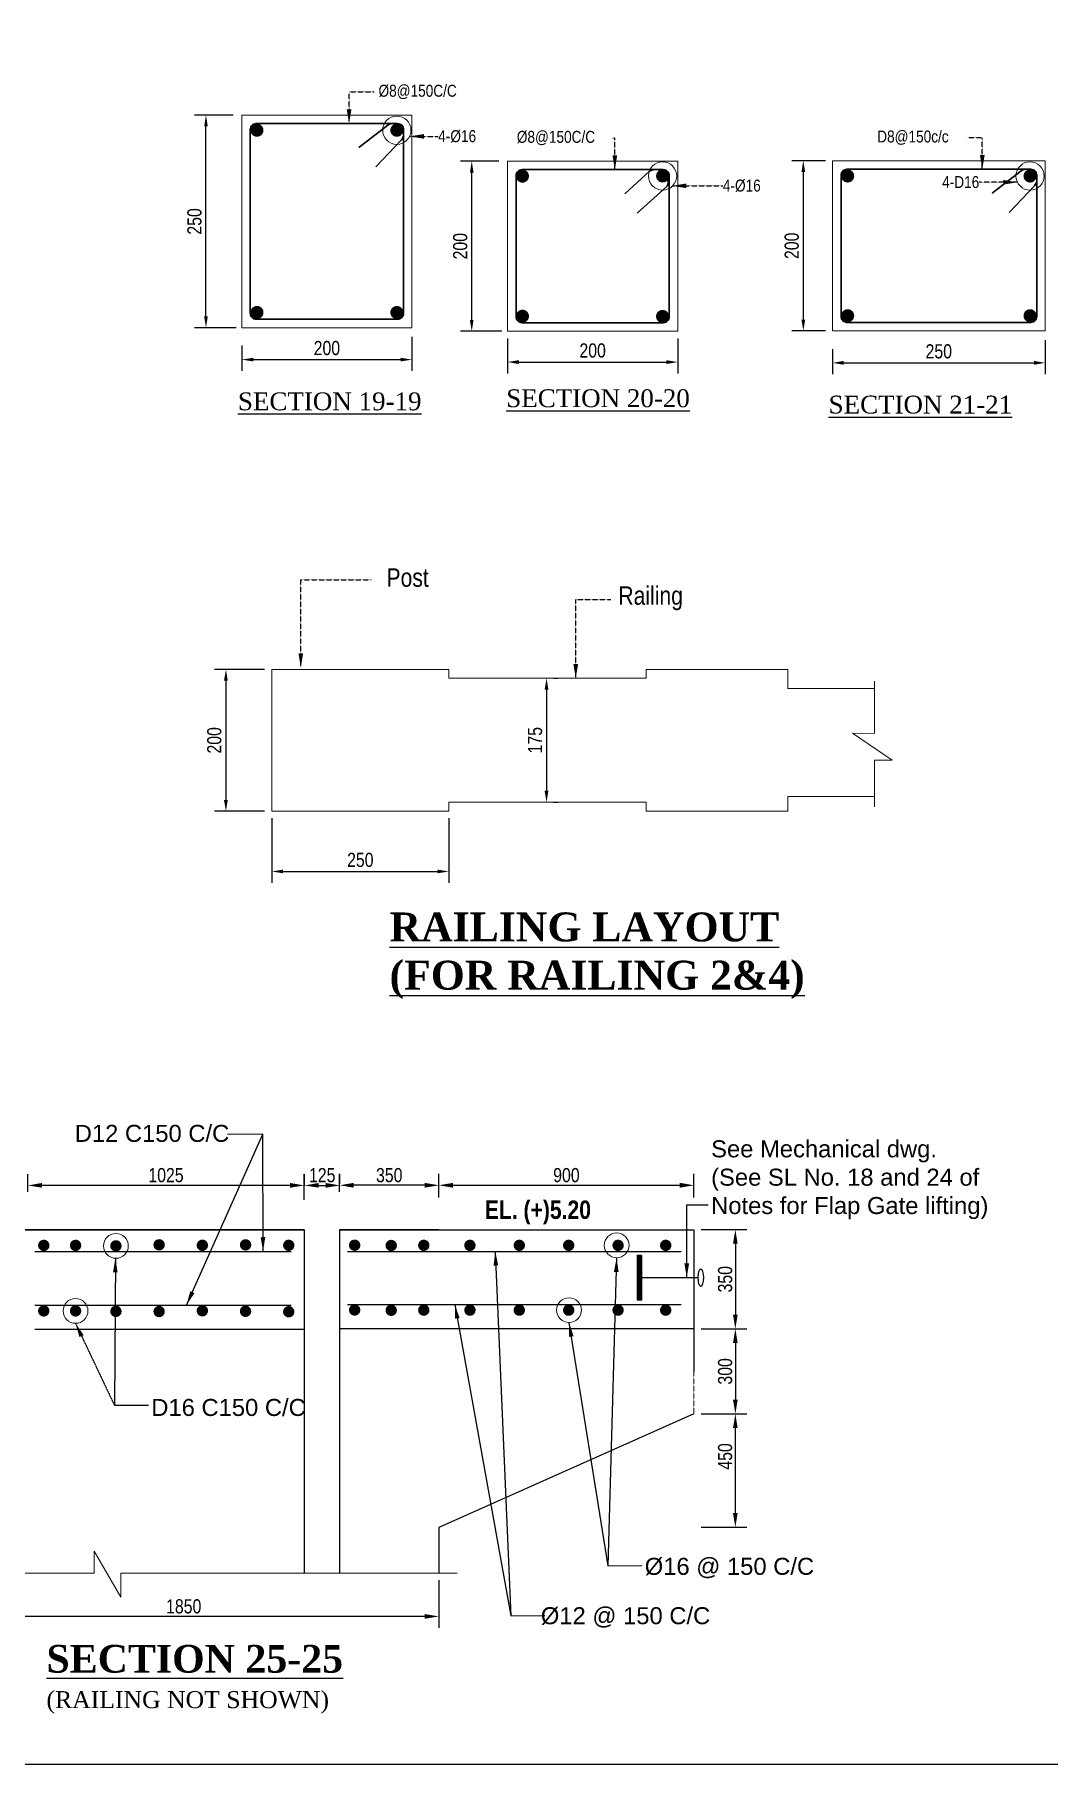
# Model space of a CAD drawing. Extents: x -119161 to 3778985, y -718511 to -30958.
# Drawn here: x 3574558 to 3581710, y -281221 to -269017 of the extents above; entities that cross this region are included whole.
import ezdxf

# ---------------------------------------------------------------- set-up
doc = ezdxf.new("R2010")
doc.units = 0
doc.header["$MEASUREMENT"] = 0
doc.linetypes.add('DASHED', pattern=[0.75, 0.5, -0.25])
doc.layers.get('DEFPOINTS').update_dxf_attribs({"linetype": 'CONTINUOUS'})
for name, color, linetype, lineweight in [('Dim', 7, 'CONTINUOUS', 9), ('line2', 3, 'CONTINUOUS', 30), ('ROD', 1, 'CONTINUOUS', 30)]:
    doc.layers.add(name, color=color, linetype=linetype, lineweight=lineweight)
for name, color, linetype in [('LINE', 7, 'CONTINUOUS'), ('REINF.', 1, 'CONTINUOUS'), ('TEXT', 10, 'CONTINUOUS')]:
    doc.layers.add(name, color=color, linetype=linetype)
doc.styles.add('ARIAL', font='ARIALN.TTF')
doc.styles.add('DIM', font='isocp3.shx')
doc.styles.add('SH-T2', font='arial.ttf', dxfattribs={"width": 0.8})
doc.styles.get("Standard").update_dxf_attribs({"font": 'times.ttf', "height": 250})
doc.styles.add('style1', font='times.ttf')
doc.styles.add('text', font='ARIALN.TTF', dxfattribs={"height": 1.6})
doc.dimstyles.new('dim_50', dxfattribs={"dimtxt": 100, "dimasz": 100, "dimexe": 50, "dimexo": 30, "dimgap": 30, "dimtad": 1, "dimdec": 0, "dimzin": 0, "dimdsep": 46, "dimtxsty": 'DIM', "dimcen": 0.09, "dimclrd": 5, "dimclre": 5, "dimclrt": 7, "dimadec": 0, "dimazin": 0, "dimtfac": 1, "dimtdec": 0, "dimtmove": 0, "dimatfit": 3, "dimfxl": 1, "dimtolj": 1, "dimtzin": 0, "dimarcsym": 1})
doc.dimstyles.get("Standard").update_dxf_attribs({"dimtxt": 75, "dimasz": 75, "dimexe": 60, "dimexo": 60, "dimgap": 100, "dimtad": 1, "dimdec": 0, "dimzin": 0, "dimdsep": 46, "dimtxsty": 'style1', "dimcen": 0.09, "dimclrd": 5, "dimclre": 5, "dimadec": 0, "dimazin": 0, "dimtfac": 1, "dimtdec": 0, "dimtofl": 0, "dimtmove": 0, "dimatfit": 3, "dimfxl": 1, "dimtolj": 1, "dimtzin": 0, "dimarcsym": 0})

# ---------------------------------------------------------------- blocks, each defined once
blk = doc.blocks.new('*D725')
at = {"layer": 'DEFPOINTS', "color": 0, "lineweight": -2}
for p in [(3579210, -277135), (3577410, -277271), (3579210, -277271)]:
    blk.add_point(p, dxfattribs=at)
at = {"layer": 'LINE', "color": 5, "lineweight": -2}
for p, q in [((3577410, -277221), (3577410, -277055)), ((3577510, -277135), (3579110, -277135)), ((3579210, -277221), (3579210, -277055))]:
    blk.add_line(p, q, dxfattribs=at)
for points in [[(3577510, -277118), (3577510, -277152), (3577410, -277135)], [(3579110, -277118), (3579110, -277152), (3579210, -277135)]]:
    blk.add_solid(points, dxfattribs=at)
at = {"layer": 'LINE', "color": 7, "insert": (3578310, -277064), "char_height": 100, "attachment_point": 5, "style": 'SH-T2'}
blk.add_mtext('\\A1;900', dxfattribs=at)
blk = doc.blocks.new('*D898')
at = {"layer": 'DEFPOINTS', "color": 0, "lineweight": -2}
for p in [(3579210, -277448), (3579210, -278148), (3579502, -278148)]:
    blk.add_point(p, dxfattribs=at)
at = {"layer": 'LINE', "color": 5, "lineweight": -2}
for p, q in [((3579260, -277448), (3579582, -277448)), ((3579502, -277548), (3579502, -278048)), ((3579260, -278148), (3579582, -278148))]:
    blk.add_line(p, q, dxfattribs=at)
for points in [[(3579485, -277548), (3579518, -277548), (3579502, -277448)], [(3579485, -278048), (3579518, -278048), (3579502, -278148)]]:
    blk.add_solid(points, dxfattribs=at)
at = {"layer": 'LINE', "color": 7, "insert": (3579430, -277798), "char_height": 100, "attachment_point": 5, "rotation": 90, "style": 'SH-T2'}
blk.add_mtext('\\A1;350', dxfattribs=at)
blk = doc.blocks.new('*D899')
at = {"layer": 'DEFPOINTS', "color": 0, "lineweight": -2}
for p in [(3579210, -278148), (3579210, -278748), (3579502, -278748)]:
    blk.add_point(p, dxfattribs=at)
at = {"layer": 'LINE', "color": 5, "lineweight": -2}
for p, q in [((3579260, -278148), (3579582, -278148)), ((3579502, -278248), (3579502, -278648)), ((3579260, -278748), (3579582, -278748))]:
    blk.add_line(p, q, dxfattribs=at)
for points in [[(3579485, -278248), (3579518, -278248), (3579502, -278148)], [(3579485, -278648), (3579518, -278648), (3579502, -278748)]]:
    blk.add_solid(points, dxfattribs=at)
at = {"layer": 'LINE', "color": 7, "insert": (3579430, -278448), "char_height": 100, "attachment_point": 5, "rotation": 90, "style": 'SH-T2'}
blk.add_mtext('\\A1;300', dxfattribs=at)
blk = doc.blocks.new('*D743')
at = {"layer": 'DEFPOINTS', "color": 0, "lineweight": -2}
for p in [(3576712, -277136), (3576462, -277189), (3576712, -277176)]:
    blk.add_point(p, dxfattribs=at)
at = {"layer": 'LINE', "color": 5, "lineweight": -2}
for p, q in [((3576462, -277139), (3576462, -277056)), ((3576562, -277136), (3576612, -277136)), ((3576712, -277126), (3576712, -277056))]:
    blk.add_line(p, q, dxfattribs=at)
for points in [[(3576562, -277119), (3576562, -277152), (3576462, -277136)], [(3576612, -277119), (3576612, -277152), (3576712, -277136)]]:
    blk.add_solid(points, dxfattribs=at)
at = {"layer": 'LINE', "color": 7, "insert": (3576587, -277064), "char_height": 100, "attachment_point": 5, "style": 'SH-T2'}
blk.add_mtext('\\A1;125', dxfattribs=at)
blk = doc.blocks.new('*D747')
at = {"layer": 'DEFPOINTS', "color": 0, "lineweight": -2}
for p in [(3575767, -269585), (3576009, -269585), (3576029, -271085)]:
    blk.add_point(p, dxfattribs=at)
at = {"layer": 'LINE', "color": 5, "lineweight": -2}
for p, q in [((3575959, -269585), (3575687, -269585)), ((3575767, -271005), (3575767, -269665)), ((3575979, -271085), (3575687, -271085))]:
    blk.add_line(p, q, dxfattribs=at)
for points in [[(3575754, -269665), (3575780, -269665), (3575767, -269585)], [(3575754, -271005), (3575780, -271005), (3575767, -271085)]]:
    blk.add_solid(points, dxfattribs=at)
at = {"layer": 'LINE', "color": 7, "insert": (3575686, -270335), "char_height": 100, "attachment_point": 5, "rotation": 90, "style": 'SH-T2'}
blk.add_mtext('\\A1;250', dxfattribs=at)
blk = doc.blocks.new('*D748')
at = {"layer": 'DEFPOINTS', "color": 0, "lineweight": -2}
for p in [(3576020, -271161), (3577220, -271100), (3577220, -271310)]:
    blk.add_point(p, dxfattribs=at)
at = {"layer": 'LINE', "color": 5, "lineweight": -2}
for p, q in [((3577220, -271150), (3577220, -271390)), ((3576020, -271211), (3576020, -271390)), ((3576100, -271310), (3577140, -271310))]:
    blk.add_line(p, q, dxfattribs=at)
for points in [[(3576100, -271297), (3576100, -271323), (3576020, -271310)], [(3577140, -271297), (3577140, -271323), (3577220, -271310)]]:
    blk.add_solid(points, dxfattribs=at)
at = {"layer": 'LINE', "color": 7, "insert": (3576620, -271229), "char_height": 100, "attachment_point": 5, "style": 'SH-T2'}
blk.add_mtext('\\A1;200', dxfattribs=at)
blk = doc.blocks.new('*D749')
at = {"layer": 'DEFPOINTS', "color": 0, "lineweight": -2}
for p in [(3577642, -269910), (3577884, -269910), (3577904, -271110)]:
    blk.add_point(p, dxfattribs=at)
at = {"layer": 'LINE', "color": 5, "lineweight": -2}
for p, q in [((3577834, -269910), (3577562, -269910)), ((3577642, -271030), (3577642, -269990)), ((3577854, -271110), (3577562, -271110))]:
    blk.add_line(p, q, dxfattribs=at)
for points in [[(3577629, -269990), (3577655, -269990), (3577642, -269910)], [(3577629, -271030), (3577655, -271030), (3577642, -271110)]]:
    blk.add_solid(points, dxfattribs=at)
at = {"layer": 'LINE', "color": 7, "insert": (3577561, -270510), "char_height": 100, "attachment_point": 5, "rotation": 90, "style": 'SH-T2'}
blk.add_mtext('\\A1;200', dxfattribs=at)
blk = doc.blocks.new('*D750')
at = {"layer": 'DEFPOINTS', "color": 0, "lineweight": -2}
for p in [(3577895, -271110), (3579095, -271110), (3579095, -271327)]:
    blk.add_point(p, dxfattribs=at)
at = {"layer": 'LINE', "color": 5, "lineweight": -2}
for p, q in [((3577895, -271160), (3577895, -271407)), ((3579095, -271160), (3579095, -271407)), ((3577975, -271327), (3579015, -271327))]:
    blk.add_line(p, q, dxfattribs=at)
for points in [[(3577975, -271314), (3577975, -271341), (3577895, -271327)], [(3579015, -271314), (3579015, -271341), (3579095, -271327)]]:
    blk.add_solid(points, dxfattribs=at)
at = {"layer": 'LINE', "color": 7, "insert": (3578495, -271246), "char_height": 100, "attachment_point": 5, "style": 'SH-T2'}
blk.add_mtext('\\A1;200', dxfattribs=at)
blk = doc.blocks.new('*D784')
at = {"layer": 'DEFPOINTS', "color": 0, "linetype": 'Continuous', "lineweight": -2, "ltscale": 3}
for p in [(3578168, -273558), (3578168, -274432), (3578170, -274432)]:
    blk.add_point(p, dxfattribs=at)
at = {"layer": 'REINF.', "color": 5, "linetype": 'Continuous', "lineweight": -2, "ltscale": 3}
for p, q in [((3578218, -273558), (3578250, -273558)), ((3578170, -273638), (3578170, -274352)), ((3578218, -274432), (3578250, -274432))]:
    blk.add_line(p, q, dxfattribs=at)
for points in [[(3578156, -273638), (3578183, -273638), (3578170, -273558)], [(3578156, -274352), (3578183, -274352), (3578170, -274432)]]:
    blk.add_solid(points, dxfattribs=at)
at = {"layer": 'REINF.', "color": 7, "linetype": 'Continuous', "lineweight": 9, "ltscale": 3, "insert": (3578089, -273995), "char_height": 100, "attachment_point": 5, "rotation": 90, "style": 'SH-T2'}
blk.add_mtext('\\A1;175', dxfattribs=at)
blk = doc.blocks.new('*D785')
at = {"layer": 'DEFPOINTS', "color": 0, "lineweight": -2}
for p in [(3576231, -273496), (3575908, -274496), (3576231, -274496)]:
    blk.add_point(p, dxfattribs=at)
at = {"layer": 'LINE', "color": 5, "lineweight": -2}
for p, q in [((3576181, -273496), (3575828, -273496)), ((3575908, -273576), (3575908, -274416)), ((3576181, -274496), (3575828, -274496))]:
    blk.add_line(p, q, dxfattribs=at)
for points in [[(3575894, -273576), (3575921, -273576), (3575908, -273496)], [(3575894, -274416), (3575921, -274416), (3575908, -274496)]]:
    blk.add_solid(points, dxfattribs=at)
at = {"layer": 'LINE', "color": 7, "insert": (3575826, -273996), "char_height": 100, "attachment_point": 5, "rotation": 90, "style": 'SH-T2'}
blk.add_mtext('\\A1;200', dxfattribs=at)
blk = doc.blocks.new('*D786')
at = {"layer": 'DEFPOINTS', "color": 0, "lineweight": -2}
for p in [(3576231, -274496), (3577481, -274496), (3577481, -274921)]:
    blk.add_point(p, dxfattribs=at)
at = {"layer": 'LINE', "color": 5, "lineweight": -2}
for p, q in [((3576231, -274546), (3576231, -275001)), ((3577481, -274546), (3577481, -275001)), ((3576311, -274921), (3577401, -274921))]:
    blk.add_line(p, q, dxfattribs=at)
for points in [[(3576311, -274908), (3576311, -274934), (3576231, -274921)], [(3577401, -274908), (3577401, -274934), (3577481, -274921)]]:
    blk.add_solid(points, dxfattribs=at)
at = {"layer": 'LINE', "color": 7, "insert": (3576856, -274840), "char_height": 100, "attachment_point": 5, "style": 'SH-T2'}
blk.add_mtext('\\A1;250', dxfattribs=at)
blk = doc.blocks.new('*D787')
at = {"layer": 'DEFPOINTS', "color": 0, "lineweight": -2}
for p in [(3576710, -277135), (3576710, -277232), (3577410, -277242)]:
    blk.add_point(p, dxfattribs=at)
at = {"layer": 'LINE', "color": 5, "lineweight": -2}
for p, q in [((3576710, -277182), (3576710, -277055)), ((3577310, -277135), (3576810, -277135)), ((3577410, -277192), (3577410, -277055))]:
    blk.add_line(p, q, dxfattribs=at)
for points in [[(3576810, -277118), (3576810, -277152), (3576710, -277135)], [(3577310, -277118), (3577310, -277152), (3577410, -277135)]]:
    blk.add_solid(points, dxfattribs=at)
at = {"layer": 'LINE', "color": 7, "insert": (3577060, -277064), "char_height": 100, "attachment_point": 5, "style": 'SH-T2'}
blk.add_mtext('\\A1;350', dxfattribs=at)
blk = doc.blocks.new('*D788')
at = {"layer": 'DEFPOINTS', "color": 0, "lineweight": -2}
for p in [(3574510, -277136), (3574510, -277232), (3576460, -277288)]:
    blk.add_point(p, dxfattribs=at)
at = {"layer": 'LINE', "color": 5, "lineweight": -2}
for p, q in [((3574510, -277182), (3574510, -277056)), ((3576360, -277136), (3574610, -277136)), ((3576460, -277238), (3576460, -277056))]:
    blk.add_line(p, q, dxfattribs=at)
for points in [[(3574610, -277119), (3574610, -277152), (3574510, -277136)], [(3576360, -277119), (3576360, -277152), (3576460, -277136)]]:
    blk.add_solid(points, dxfattribs=at)
at = {"layer": 'LINE', "color": 7, "insert": (3575485, -277064), "char_height": 100, "attachment_point": 5, "style": 'SH-T2'}
blk.add_mtext('\\A1;1025', dxfattribs=at)
blk = doc.blocks.new('*D790')
at = {"layer": 'DEFPOINTS', "color": 0, "lineweight": -2}
for p in [(3573810, -279722), (3577410, -279871), (3573810, -280177)]:
    blk.add_point(p, dxfattribs=at)
at = {"layer": 'LINE', "color": 5, "lineweight": -2}
for p, q in [((3573810, -279772), (3573810, -280257)), ((3577410, -279921), (3577410, -280257)), ((3577310, -280177), (3573910, -280177))]:
    blk.add_line(p, q, dxfattribs=at)
for points in [[(3573910, -280160), (3573910, -280193), (3573810, -280177)], [(3577310, -280160), (3577310, -280193), (3577410, -280177)]]:
    blk.add_solid(points, dxfattribs=at)
at = {"layer": 'LINE', "color": 7, "insert": (3575610, -280106), "char_height": 100, "attachment_point": 5, "style": 'SH-T2'}
blk.add_mtext('\\A1;1850', dxfattribs=at)
blk = doc.blocks.new('*D794')
at = {"layer": 'DEFPOINTS', "color": 0, "lineweight": -2}
for p in [(3581688, -271123), (3580187, -271187), (3581688, -271333)]:
    blk.add_point(p, dxfattribs=at)
at = {"layer": 'LINE', "color": 5, "lineweight": -2}
for p, q in [((3580187, -271237), (3580187, -271413)), ((3581688, -271173), (3581688, -271413)), ((3580267, -271333), (3581608, -271333))]:
    blk.add_line(p, q, dxfattribs=at)
for points in [[(3580267, -271319), (3580267, -271346), (3580187, -271333)], [(3581608, -271319), (3581608, -271346), (3581688, -271333)]]:
    blk.add_solid(points, dxfattribs=at)
at = {"layer": 'LINE', "color": 7, "insert": (3580937, -271252), "char_height": 100, "attachment_point": 5, "style": 'SH-T2'}
blk.add_mtext('\\A1;250', dxfattribs=at)
blk = doc.blocks.new('*D797')
at = {"layer": 'DEFPOINTS', "color": 0, "lineweight": -2}
for p in [(3580187, -269907), (3579981, -271107), (3580187, -271107)]:
    blk.add_point(p, dxfattribs=at)
at = {"layer": 'LINE', "color": 5, "lineweight": -2}
for p, q in [((3580137, -269907), (3579901, -269907)), ((3579981, -269987), (3579981, -271027)), ((3580137, -271107), (3579901, -271107))]:
    blk.add_line(p, q, dxfattribs=at)
for points in [[(3579968, -269987), (3579995, -269987), (3579981, -269907)], [(3579968, -271027), (3579995, -271027), (3579981, -271107)]]:
    blk.add_solid(points, dxfattribs=at)
at = {"layer": 'LINE', "color": 7, "insert": (3579900, -270507), "char_height": 100, "attachment_point": 5, "rotation": 90, "style": 'SH-T2'}
blk.add_mtext('\\A1;200', dxfattribs=at)
blk = doc.blocks.new('*D888')
at = {"layer": 'DEFPOINTS', "color": 0, "lineweight": -2}
for p in [(3579210, -278748), (3579502, -278748), (3579210, -279548)]:
    blk.add_point(p, dxfattribs=at)
at = {"layer": 'LINE', "color": 5, "lineweight": -2}
for p, q in [((3579260, -278748), (3579582, -278748)), ((3579502, -279448), (3579502, -278848)), ((3579260, -279548), (3579582, -279548))]:
    blk.add_line(p, q, dxfattribs=at)
for points in [[(3579485, -278848), (3579518, -278848), (3579502, -278748)], [(3579485, -279448), (3579518, -279448), (3579502, -279548)]]:
    blk.add_solid(points, dxfattribs=at)
at = {"layer": 'LINE', "color": 7, "insert": (3579430, -279048), "char_height": 100, "attachment_point": 5, "rotation": 90, "style": 'SH-T2'}
blk.add_mtext('\\A1;450', dxfattribs=at)

msp = doc.modelspace()

# ---------------------------------------------------------------- hatches: boundary and pattern name
at = {"layer": 'LINE', "linetype": 'DASHED', "lineweight": 9, "ltscale": 3}
h = msp.add_hatch(dxfattribs=at)
h.set_pattern_fill('ANSI31', color=8, scale=2)
h.set_pattern_definition([(45, (3489579.96266, -255219.49078), (-0.1767766953, 0.1767766953), [])])
h.paths.add_polyline_path([(3578842.8, -277627.1), (3578809.6, -277627.1), (3578809.6, -277946.5), (3578842.8, -277946.5)])

# ---------------------------------------------------------------- linework, layer by layer
at = {"layer": 'Dim', "elevation": 0}
msp.add_lwpolyline([(3577538.7, -279870.9), (3575166.7, -279870.9), (3575166.7, -280040.8), (3574977.6, -279716.8), (3574977.6, -279871.6), (3573809.7, -279871.6)], dxfattribs=at)
at = {"layer": 'Dim', "ltscale": 50}
for centre in [(3577113.5, -269691.7), (3578988.5, -270014.4), (3581580.9, -270014.6)]:
    msp.add_circle(centre, 99.7, dxfattribs=at)
at = {"layer": 'Dim'}
for centre in [(3575131.7, -277562.4, 0), (3578664.4, -277558.8, 0), (3574846.9, -278021.4, 0), (3578328.4, -278016, 0)]:
    msp.add_circle(centre, 87.5, dxfattribs=at)
at = {"layer": 'LINE', "linetype": 'DASHED', "lineweight": 9, "ltscale": 3}
for p, q in [((3576134.4, -269584.6), (3576019.8, -269584.6)), ((3577100.4, -269584.6), (3577220.4, -269584.6)), ((3578009.4, -269909.8), (3577894.8, -269909.8)), ((3578975.4, -269909.8), (3579095.4, -269909.8)), ((3580301.8, -269907.4), (3580187.2, -269907.4)), ((3581567.8, -269907.4), (3581687.8, -269907.4)), ((3579209.7, -278148.4, 0), (3579209.7, -278748.4, 0))]:
    msp.add_line(p, q, dxfattribs=at)
at = {"layer": 'LINE', "ltscale": 500}
for p, q in [((3577409.7, -277448.4, 0), (3579209.7, -277448.4, 0)), ((3579209.7, -277448.4, 0), (3579209.7, -278148.4, 0)), ((3576459.7, -278153.4, 0), (3574559.7, -278153.4, 0)), ((3579209.7, -278148.4, 0), (3576709.7, -278148.4, 0))]:
    msp.add_line(p, q, dxfattribs=at)
at = {"layer": 'LINE', "color": 7, "lineweight": 9}
msp.add_line((3583256, -281220.7), (3577363.8, -281220.7), dxfattribs=at)
at = {"layer": 'LINE'}
msp.add_lwpolyline([(3590511.1, -281220.7), (3561658.8, -281220.7), (3561658.8, -260818), (3590511.1, -260818)], close=True, dxfattribs=at)
at = {"layer": 'LINE', "lineweight": 9}
for points in [[(3577220.4, -269704.6), (3577220.4, -271084.6), (3577220.4, -271084.6), (3576019.8, -271084.6), (3576019.8, -271084.6), (3576019.8, -269699.2), (3576019.8, -269584.6), (3577220.4, -269584.6)], [(3579095.4, -270029.8), (3579095.4, -271109.8), (3579095.4, -271109.8), (3577894.8, -271109.8), (3577894.8, -271109.8), (3577894.8, -270024.4), (3577894.8, -269909.8), (3579095.4, -269909.8)], [(3581687.8, -270027.4), (3581687.8, -271107.4), (3581687.8, -271107.4), (3580187.2, -271107.4), (3580187.2, -271107.4), (3580187.2, -270022), (3580187.2, -269907.4), (3581687.8, -269907.4)]]:
    msp.add_lwpolyline(points, close=True, dxfattribs=at)
at = {"layer": 'LINE', "ltscale": 500, "elevation": 0}
for points in [[(3576459.7, -277448.4), (3576459.7, -279870.9)], [(3576709.7, -277448.4), (3576709.7, -279870.9)], [(3579209.7, -278148.4), (3579209.7, -278448.4)], [(3579209.7, -278748.4), (3577409.7, -279548.4)], [(3577409.7, -279548.4), (3577409.7, -279870.9)]]:
    msp.add_lwpolyline(points, dxfattribs=at)
at = {"layer": 'LINE', "linetype": 'DASHED', "lineweight": 9, "ltscale": 3, "elevation": 0}
msp.add_lwpolyline([(3578809.6, -277627.1), (3578842.8, -277627.1), (3578842.8, -277946.5), (3578809.6, -277946.5)], close=True, dxfattribs=at)
at = {"layer": 'line2', "color": 0, "elevation": 0}
for points in [[(3573809.7, -277448.4), (3576459.7, -277448.4)], [(3576709.7, -277448.4), (3577409.7, -277448.4)]]:
    msp.add_lwpolyline(points, dxfattribs=at)
at = {"layer": 'REINF.', "color": 5, "linetype": 'Continuous', "lineweight": 9, "ltscale": 3}
for p, q in [((3576230.9, -273495.7), (3576230.9, -274495.7)), ((3576230.9, -274495.7), (3576230.9, -273495.7)), ((3576230.9, -274495.7), (3576230.9, -273495.7)), ((3576230.9, -273495.7), (3576230.9, -274495.7)), ((3576230.9, -274495.7), (3576230.9, -273495.7)), ((3576230.9, -273495.7), (3577480.9, -273495.7)), ((3576230.9, -273495.7), (3576230.9, -274495.7)), ((3576230.9, -273495.7), (3576230.9, -274495.7)), ((3576230.9, -274495.7), (3576230.9, -273495.7)), ((3577480.9, -273495.7), (3577480.9, -273558.2)), ((3577480.9, -273558.2), (3578871.7, -273558.2)), ((3578871.7, -273558.2), (3578871.7, -273495.7)), ((3578871.7, -273495.7), (3579871.7, -273495.7)), ((3579871.7, -273495.7), (3579871.7, -273629.5)), ((3579871.7, -273629.5), (3580484, -273629.5)), ((3577480.9, -274495.7), (3577480.9, -274432.4)), ((3577480.9, -274432.4), (3578871.7, -274432.4)), ((3578871.7, -274432.4), (3578871.7, -274495.7)), ((3579871.7, -274495.7), (3579871.7, -274392.4)), ((3579871.7, -274392.4), (3580484, -274392.4)), ((3576230.9, -274495.7), (3577480.9, -274495.7)), ((3578871.7, -274495.7), (3579871.7, -274495.7))]:
    msp.add_line(p, q, dxfattribs=at)
at = {"layer": 'REINF.', "color": 1}
msp.add_line((3578842.8, -277786.8, 0), (3579239.5, -277786.8, 0), dxfattribs=at)
at = {"layer": 'REINF.', "color": 5, "linetype": 'Continuous', "lineweight": 9, "ltscale": 3}
msp.add_lwpolyline([(3580484, -273578.2), (3580484, -273948), (3580328.3, -273944.5), (3580609.1, -274135.6), (3580484, -274136.2), (3580484, -274465.8)], dxfattribs=at)
at = {"layer": 'REINF.', "color": 1, "elevation": 0}
for points in [[(3574559.7, -277601.1), (3576368.5, -277601.1)], [(3576764.8, -277601.1), (3577522.5, -277601.1)], [(3577522.5, -277601.1), (3579120.4, -277601.1)], [(3574559.7, -277980.6), (3576368.4, -277980.6)], [(3576764.8, -277975.7), (3577522.5, -277975.7)], [(3577522.5, -277975.7), (3579120.4, -277975.7)]]:
    msp.add_lwpolyline(points, dxfattribs=at)
at = {"layer": 'REINF.', "color": 1, "const_width": 40, "elevation": 0}
for points in [[(3574622.7, -277579.3, 1), (3574622.7, -277539.3, 1)], [(3574846.9, -277579.3, 1), (3574846.9, -277539.3, 1)], [(3575131.7, -277582.4, 1), (3575131.7, -277542.4, 1)], [(3575436.6, -277575.1, 1), (3575436.6, -277535.1, 1)], [(3575741.4, -277578.4, 1), (3575741.4, -277538.4, 1)], [(3576046.2, -277575.4, 1), (3576046.2, -277535.4, 1)], [(3576351, -277578.7, 1), (3576351, -277538.7, 1)], [(3576816, -277577.8, 1), (3576816, -277537.8, 1)], [(3577073.9, -277579.8, 1), (3577073.9, -277539.8, 1)], [(3577303.8, -277578.7, 1), (3577303.8, -277538.7, 1)], [(3577629.2, -277578.8, 1), (3577629.2, -277538.8, 1)], [(3577977.6, -277578.8, 1), (3577977.6, -277538.8, 1)], [(3578326, -277578.8, -1), (3578326, -277538.8, -1)], [(3578674.5, -277578.8, -1), (3578674.5, -277538.8, -1)], [(3579010.5, -277578.8, -1), (3579010.5, -277538.8, -1)], [(3574622.7, -278001.4, -1), (3574622.7, -278041.4, -1)], [(3574846.9, -278001.4, -1), (3574846.9, -278041.4, -1)], [(3575131.7, -278004.5, -1), (3575131.7, -278044.5, -1)], [(3575436.6, -278005.7, -1), (3575436.6, -278045.7, -1)], [(3575741.4, -278000.5, -1), (3575741.4, -278040.5, -1)], [(3576046.2, -278003.9, -1), (3576046.2, -278043.9, -1)], [(3576351, -278007.3, -1), (3576351, -278047.3, -1)], [(3576816, -277994.9, -1), (3576816, -278034.9, -1)], [(3577073.9, -277996.9, -1), (3577073.9, -278036.9, -1)], [(3577303.8, -277995.8, -1), (3577303.8, -278035.8, -1)], [(3577629.2, -277996, -1), (3577629.2, -278036, -1)], [(3577977.6, -277996, -1), (3577977.6, -278036, -1)], [(3578326, -277996, 1), (3578326, -278036, 1)], [(3578674.5, -277996, 1), (3578674.5, -278036, 1)], [(3579010.5, -277996, 1), (3579010.5, -278036, 1)]]:
    msp.add_lwpolyline(points, format="xyb", close=True, dxfattribs=at)
at = {"layer": 'REINF.', "color": 1}
msp.add_ellipse((3579257.9, -277786.8, 0), major_axis=(0, 62.9), ratio=0.2922366, dxfattribs=at)
at = {"layer": 'ROD', "color": 1}
for p, q in [((3577050.5, -269655), (3576845.6, -269814)), ((3577146.1, -269760.5), (3576965.6, -269949.6)), ((3578896.1, -269980.7), (3578721.2, -270139.7)), ((3581517.9, -269977.9), (3581313, -270136.8)), ((3579020.4, -270087.2), (3578810, -270276.2)), ((3581613.4, -270083.4), (3581433, -270272.4))]:
    msp.add_line(p, q, dxfattribs=at)
for points in [[(3577160.4, -269686.6), (3577160.4, -270982.6, -0.4142136), (3577118.4, -271024.6), (3576121.8, -271024.6, -0.4142136), (3576079.8, -270982.6), (3576079.8, -269686.6, -0.4142136), (3576121.8, -269644.6), (3577118.4, -269644.6, -0.4142136)], [(3579035.4, -270011.8), (3579035.4, -271007.8, -0.4142136), (3578993.4, -271049.8), (3577996.8, -271049.8, -0.4142136), (3577954.8, -271007.8), (3577954.8, -270011.8, -0.4142136), (3577996.8, -269969.8), (3578993.4, -269969.8, -0.4142136)], [(3581627.8, -270009.4), (3581627.8, -271005.4, -0.4142136), (3581585.8, -271047.4), (3580289.2, -271047.4, -0.4142136), (3580247.2, -271005.4), (3580247.2, -270009.4, -0.4142136), (3580289.2, -269967.4), (3581585.8, -269967.4, -0.4142136)]]:
    msp.add_lwpolyline(points, format="xyb", close=True, dxfattribs=at)
at = {"layer": 'ROD', "const_width": 46.1}
for points in [[(3576103.7, -269691.7, 1), (3576149.8, -269691.7, 1)], [(3577136.5, -269691.7, -1), (3577090.4, -269691.7, -1)], [(3577976.6, -270015.6, 1), (3578022.7, -270015.6, 1)], [(3579011.6, -270014.4, -1), (3578965.5, -270014.4, -1)], [(3580271.1, -270014.6, 1), (3580317.2, -270014.6, 1)], [(3581603.9, -270014.6, -1), (3581557.8, -270014.6, -1)], [(3576103.7, -270977.5, -1), (3576149.8, -270977.5, -1)], [(3577136.5, -270977.5, 1), (3577090.4, -270977.5, 1)], [(3577976.6, -271004.1, -1), (3578022.7, -271004.1, -1)], [(3579011.6, -271005.3, 1), (3578965.5, -271005.3, 1)], [(3580271.1, -271000.3, -1), (3580317.2, -271000.3, -1)], [(3581603.9, -271000.3, 1), (3581557.8, -271000.3, 1)]]:
    msp.add_lwpolyline(points, format="xyb", close=True, dxfattribs=at)
at = {"layer": 'ROD', "color": 1}
for centre, radius, start, end in [((3577089.1, -269716.1), 72.2, 322.05471, 122.28242), ((3578940.8, -270054.5), 86.1, 337.71919, 122.20313), ((3581556.5, -270038.9), 72.2, 322.05471, 122.28242)]:
    msp.add_arc(centre, radius, start, end, dxfattribs=at)

# ---------------------------------------------------------------- texts
at = {"layer": 'Dim', "color": 7, "char_height": 120, "attachment_point": 4}
for s, insert, width in [('{\\fArial|b0|i0|c0|p34;D12 C150 C/C}', (3574841.2, -276769.6, 0), 1344.582), ('{\\fArial|b0|i0|c0|p34;See Mechanical dwg.\\P(See SL No. 18 and 24 of Notes for Flap Gate lifting)  }', (3579331, -277096, 0), 2053.435), ('{\\fArial|b0|i0|c0|p34;D16 C150 C/C}', (3575381.2, -278703.3, 0), 1344.582), ('{\\fArial|b0|i0|c0|p34;%%C16 @ 150 C/C }', (3578862.6, -279835.4, 0), 1344.582), ('{\\fArial|b0|i0|c0|p34;%%C12 @ 150 C/C }', (3578129.6, -280183.8, 0), 1344.582)]:
    msp.add_mtext(s, dxfattribs=dict(at, insert=insert, width=width))
at = {"layer": 'LINE', "color": 4, "char_height": 130, "width": 2453.389, "attachment_point": 5, "style": 'ARIAL'}
for s, insert in [('Post', (3577189.7, -272848.3)), ('Railing', (3578904.4, -272994))]:
    msp.add_mtext(s, dxfattribs=dict(at, insert=insert))
at = {"layer": 'TEXT', "char_height": 84, "style": 'ARIAL'}
for s, insert, attachment_point in [('%%C8@150C/C', (3576984.3, -269421.6), 4), ('4-%%C16', (3577405.5, -269735), 4), ('%%C8@150C/C', (3577960.2, -269746.8), 4), ('4-%%C16', (3579413.5, -270083.7), 4), ('4-D16', (3581222.8, -270057.8), 6)]:
    msp.add_mtext(s, dxfattribs=dict(at, insert=insert, attachment_point=attachment_point))
at = {"layer": 'TEXT'}
for s, insert, char_height, width, attachment_point, style in [('D8@150c/c', (3580502.6, -269744.4), 84, 630.613, 4, 'ARIAL'), ('{\\fTimes New Roman|b1|i0|c0|p18;\\L\\C6;RAILING LAYOUT\\P(FOR RAILING 2&4)}', (3577062.3, -275210.3), 204.12, 7036.872, 1, 'text'), ('{\\fTimes New Roman|b1|i0|c0|p18;\\H0.88889x;\\L\\C6;SECTION 25-25\\P\\fTimes New Roman|b0|i0|c0|p18;\\H0.61364x;\\l\\C7;(RAILING NOT SHOWN)}', (3574641.7, -280377.8, 0), 220, 2095.451, 1, 'text')]:
    msp.add_mtext(s, dxfattribs=dict(at, insert=insert, char_height=char_height, width=width, attachment_point=attachment_point, style=style))
at = {"layer": 'TEXT', "color": 4, "char_height": 450, "attachment_point": 4, "line_spacing_factor": 0.64}
for s, insert in [('{\\H0.28x;\\L\\C6;SECTION 20-20}', (3577885.4, -271583.3)), ('{\\H0.28x;\\L\\C6;SECTION 21-21}', (3580159.7, -271628.1))]:
    msp.add_mtext(s, dxfattribs=dict(at, insert=insert))
at = {"layer": 'TEXT', "color": 4, "insert": (3575992.4, -271605.3), "char_height": 450, "width": 1653.639, "attachment_point": 4, "line_spacing_factor": 0.64}
msp.add_mtext('{\\H0.28x;\\L\\C6;SECTION 19-19}', dxfattribs=at)
at = {"layer": 'TEXT', "color": 6, "insert": (3577734.2, -277242.4, 0), "char_height": 130, "width": 982.454, "attachment_point": 1, "style": 'text'}
msp.add_mtext('{\\fArial Narrow|b1|i0|c0|p34;EL. (+)5.20}', dxfattribs=at)

# ---------------------------------------------------------------- dimensions: what is measured, and where the dimension line sits
at = {"layer": 'LINE', "color": 0}
for base, p1, p2, text, override, picture, middle in [((3575767.1, -269584.6), (3576028.6, -271084.6), (3576009.3, -269584.6), '250', {"dimasz": 80, "dimexe": 80, "dimexo": 50, "dimtxsty": 'SH-T2'}, '*D747', (3575686.1, -270334.6)), ((3577642.1, -269909.8), (3577903.6, -271109.8), (3577884.3, -269909.8), '200', {"dimasz": 80, "dimexe": 80, "dimexo": 50, "dimtxsty": 'SH-T2'}, '*D749', (3577561.1, -270509.8)), ((3579981.2, -271107.4), (3580187.2, -269907.4), (3580187.2, -271107.4), '200', {"dimasz": 80, "dimexe": 80, "dimexo": 50, "dimtxsty": 'SH-T2'}, '*D797', (3579900.2, -270507.4)), ((3575907.5, -274495.7), (3576230.9, -273495.7), (3576230.9, -274495.7), '200', {"dimasz": 80, "dimexe": 80, "dimexo": 50, "dimtxsty": 'SH-T2'}, '*D785', (3575826.5, -273995.7)), ((3579501.5, -278148.4, 0), (3579209.7, -277448.4, 0), (3579209.7, -278148.4, 0), '350', {"dimexe": 80, "dimexo": 50, "dimgap": 20, "dimtxsty": 'SH-T2'}, '*D898', (3579430.4, -277798.4, 0))]:
    dim = msp.add_linear_dim(base=base, p1=p1, p2=p2, angle=90, text=text, dimstyle='dim_50', override=override, dxfattribs=at)
    dim.commit()
    dim.dimension.update_dxf_attribs({"geometry": picture, "text_midpoint": middle})
for base, p1, p2, text, override, picture, middle in [((3577220.4, -271309.9), (3576019.8, -271160.8), (3577220.4, -271100), '200', {"dimasz": 80, "dimexe": 80, "dimexo": 50, "dimtxsty": 'SH-T2'}, '*D748', (3576620.1, -271228.8)), ((3579095.4, -271327.5), (3577894.8, -271109.8), (3579095.4, -271109.8), '200', {"dimasz": 80, "dimexe": 80, "dimexo": 50, "dimtxsty": 'SH-T2'}, '*D750', (3578495.1, -271246.4)), ((3581687.8, -271332.7), (3580187.2, -271186.6), (3581687.8, -271122.8), '250', {"dimasz": 80, "dimexe": 80, "dimexo": 50, "dimtxsty": 'SH-T2'}, '*D794', (3580937.5, -271251.6)), ((3577480.9, -274920.9), (3576230.9, -274495.7), (3577480.9, -274495.7), '250', {"dimasz": 80, "dimexe": 80, "dimexo": 50, "dimtxsty": 'SH-T2'}, '*D786', (3576855.9, -274839.8)), ((3574509.7, -277135.5, 0), (3576459.7, -277287.7, 0), (3574509.7, -277232, 0), '1025', {"dimexe": 80, "dimexo": 50, "dimgap": 20, "dimtxsty": 'SH-T2'}, '*D788', (3575484.7, -277064.5, 0)), ((3576709.7, -277135.1, 0), (3577409.7, -277242.4, 0), (3576709.7, -277231.8, 0), '350', {"dimexe": 80, "dimexo": 50, "dimgap": 20, "dimtxsty": 'SH-T2'}, '*D787', (3577059.7, -277064.1, 0)), ((3579209.7, -277135.1, 0), (3577409.7, -277270.8, 0), (3579209.7, -277270.8, 0), '900', {"dimexe": 80, "dimexo": 50, "dimgap": 20, "dimtxsty": 'SH-T2'}, '*D725', (3578309.7, -277064.1, 0)), ((3573809.7, -280176.7, 0), (3577409.7, -279870.9, 0), (3573809.7, -279722.4, 0), '1850', {"dimexe": 80, "dimexo": 50, "dimgap": 20, "dimtxsty": 'SH-T2'}, '*D790', (3575609.7, -280105.6, 0))]:
    dim = msp.add_linear_dim(base=base, p1=p1, p2=p2, text=text, dimstyle='dim_50', override=override, dxfattribs=at)
    dim.commit()
    dim.dimension.update_dxf_attribs({"geometry": picture, "text_midpoint": middle})
dim = msp.add_linear_dim(base=(3576712, -277135.5, 0), p1=(3576462, -277189.2, 0), p2=(3576712, -277176, 0), text='125', dimstyle='dim_50', override={"dimexe": 80, "dimexo": 50, "dimgap": 20, "dimtxsty": 'SH-T2'}, dxfattribs=at)
dim.commit()
dim.dimension.update_dxf_attribs({"geometry": '*D743', "text_midpoint": (3576587, -277135.5, 0), "dimtype": 160})
for p1, angle, text, picture, middle in [((3579209.7, -278148.4, 0), 90, '300', '*D899', (3579501.5, -278448.4, 0)), ((3579209.7, -279548.4, 0), 270, '450', '*D888', (3579501.5, -279048.4, 0))]:
    dim = msp.add_linear_dim(base=(3579501.5, -278748.4, 0), p1=p1, p2=(3579209.7, -278748.4, 0), angle=angle, text=text, dimstyle='dim_50', override={"dimexe": 80, "dimexo": 50, "dimgap": 20, "dimtxsty": 'SH-T2'}, dxfattribs=at)
    dim.commit()
    dim.dimension.update_dxf_attribs({"geometry": picture, "text_midpoint": middle, "dimtype": 160})
at = {"layer": 'REINF.', "color": 5, "linetype": 'Continuous', "lineweight": 9, "ltscale": 3}
dim = msp.add_linear_dim(base=(3578169.7, -274432.4), p1=(3578167.7, -273558.2), p2=(3578167.7, -274432.4), angle=90, text='175', dimstyle='dim_50', override={"dimasz": 80, "dimexe": 80, "dimexo": 50, "dimtxsty": 'SH-T2'}, dxfattribs=at)
dim.commit()
dim.dimension.update_dxf_attribs({"geometry": '*D784', "text_midpoint": (3578088.7, -273995.3)})

# ---------------------------------------------------------------- leaders
at = {"layer": 'Dim', "linetype": 'DASHED', "lineweight": 9, "ltscale": 3}
for points in [[(3576776.6, -269644.6), (3576776.6, -269421.6), (3576953.1, -269421.6)], [(3577205.1, -269735), (3577405.5, -269735)], [(3578651.6, -269969.8), (3578651.6, -269746.8), (3578631.2, -269746.8)], [(3581244, -269967.4), (3581244, -269744.4), (3581140.8, -269744.4)], [(3579056.4, -270083.8), (3579413.5, -270083.7)], [(3581491.6, -270059), (3581222.8, -270057.8)], [(3576436.2, -273482.7), (3576436.2, -272864), (3576932.6, -272864.2)], [(3578375.9, -273558.2), (3578375.9, -273001.9), (3578622.3, -273002.2)], [(3574846.6, -278108.9, 0), (3575121, -278686.7, 0), (3575360.4, -278685.5, 0)]]:
    msp.add_leader(points, dimstyle='Standard', override={"dimasz": 100, "dimgap": 12, "dimtad": 0, "dimfxl": 4}, dxfattribs=at)
at = {"layer": 'Dim', "linetype": 'Continuous', "lineweight": 9, "ltscale": 3}
for points in [[(3575629.9, -277980.6, 0), (3576167.1, -276775.1, 0), (3575919.6, -276776.2, 0)], [(3576169.4, -277601.1, 0), (3576167.1, -276775.1, 0), (3575919.6, -276776.2, 0)], [(3579158.9, -277786.8, 0), (3579158.9, -277273.1, 0), (3579310.2, -277273.1, 0)], [(3577808.1, -277601.1, 0), (3577918.9, -280172, 0), (3578158.3, -280170.8, 0)], [(3575127.9, -277649.8, 0), (3575121, -278686.7, 0), (3575360.4, -278685.5, 0)], [(3578664.4, -277646.4, 0), (3578602.5, -279818.8, 0), (3578841.8, -279817.7, 0)], [(3577522.5, -277975.7, 0), (3577918.9, -280172, 0), (3578158.3, -280170.8, 0)], [(3578328, -278103.5, 0), (3578602.5, -279818.8, 0), (3578841.8, -279817.7, 0)]]:
    msp.add_leader(points, dimstyle='Standard', override={"dimasz": 100, "dimgap": 12, "dimtad": 0, "dimfxl": 4}, dxfattribs=at)

doc.saveas('drawing.dxf')
